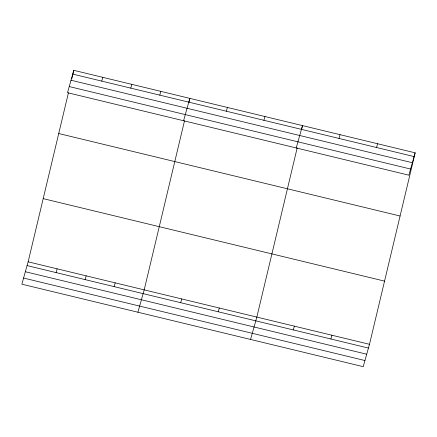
<?xml version="1.0" encoding="UTF-8"?>
<svg xmlns="http://www.w3.org/2000/svg" width="437" height="437" viewBox="0 0 437 437"><rect width="100%" height="100%" fill="white"/><g stroke="black" fill="none" stroke-linecap="round" stroke-linejoin="round"><path stroke-width="0.66" d="M415.15 152.819L408.863 175.177L67.511 92.693L73.798 70.335L415.15 152.819L369.489 344.307L363.202 366.665L21.85 284.181L28.137 261.823L68.462 92.715M71.755 78.895L73.798 70.335M184.523 120.759L144.194 289.868L137.912 312.226M188.915 102.329L189.86 98.38L183.573 120.738M297.165 147.979L256.841 317.087L250.554 339.445M301.563 129.549L302.502 125.599L296.22 147.957M101.755 81.113L102.815 77.349M56.089 272.601L57.149 268.831M130.767 88.127L131.827 84.357M85.106 279.614L86.165 275.845M159.784 95.135L160.843 91.371M114.123 286.623L115.182 282.854M226.35 111.222L227.404 107.453M180.683 302.704L181.743 298.941M263.899 120.295L264.953 116.526M218.232 311.778L219.292 308.014M338.992 138.436L340.052 134.672M293.331 329.924L294.391 326.16M376.541 147.509L377.601 143.746M330.88 338.997L331.94 335.234M72.739 74.104L414.09 156.583M71.013 80.239L412.364 162.722M69.237 86.559L410.589 169.043M58.727 133.525L400.079 216.009M43.203 198.633L384.555 281.117M28.137 261.823L369.489 344.307M27.078 265.592L368.429 348.071M25.351 271.727L366.703 354.205M23.576 278.047L364.928 360.53"/></g></svg>
